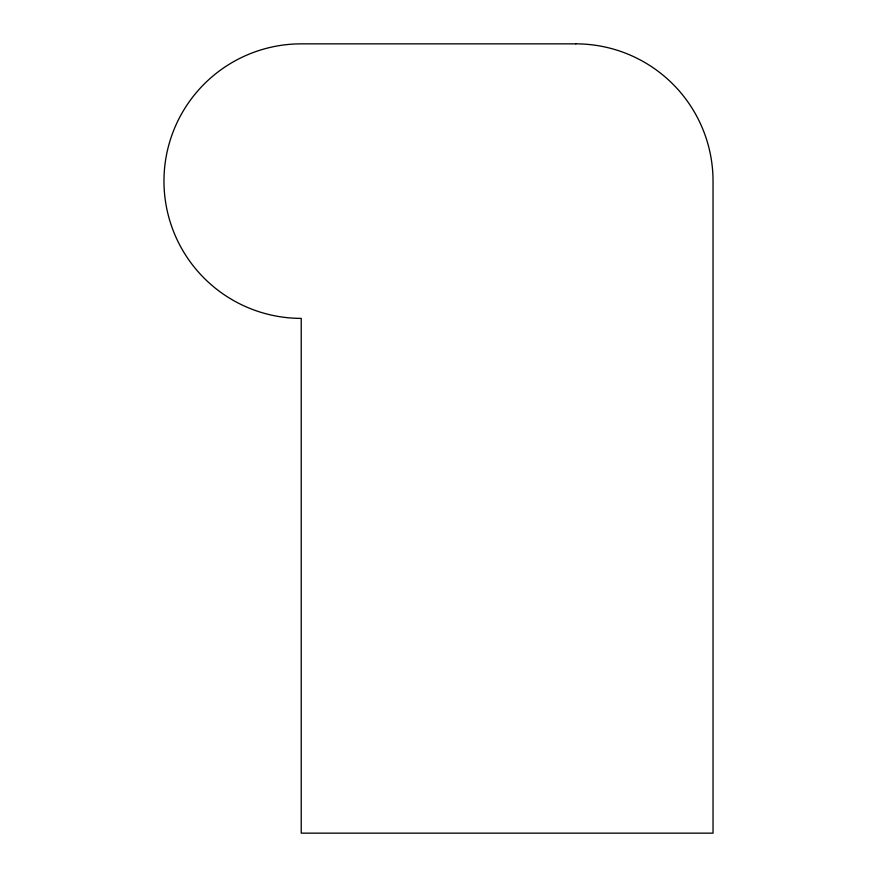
<?xml version="1.0" encoding="UTF-8"?>
<svg xmlns="http://www.w3.org/2000/svg" width="877" height="877" viewBox="0 0 877 877"><rect width="100%" height="100%" fill="white"/><g stroke="black" fill="none" stroke-linecap="round" stroke-linejoin="round"><path stroke-width="1.32" d="M575.772 43.85L301.228 43.85A137.272 137.272 0 0 0 163.966 181.122A137.272 137.272 0 0 0 301.228 318.384L301.228 833.15L713.034 833.15L713.034 181.122A137.272 137.272 0 0 0 575.772 43.85"/></g></svg>
